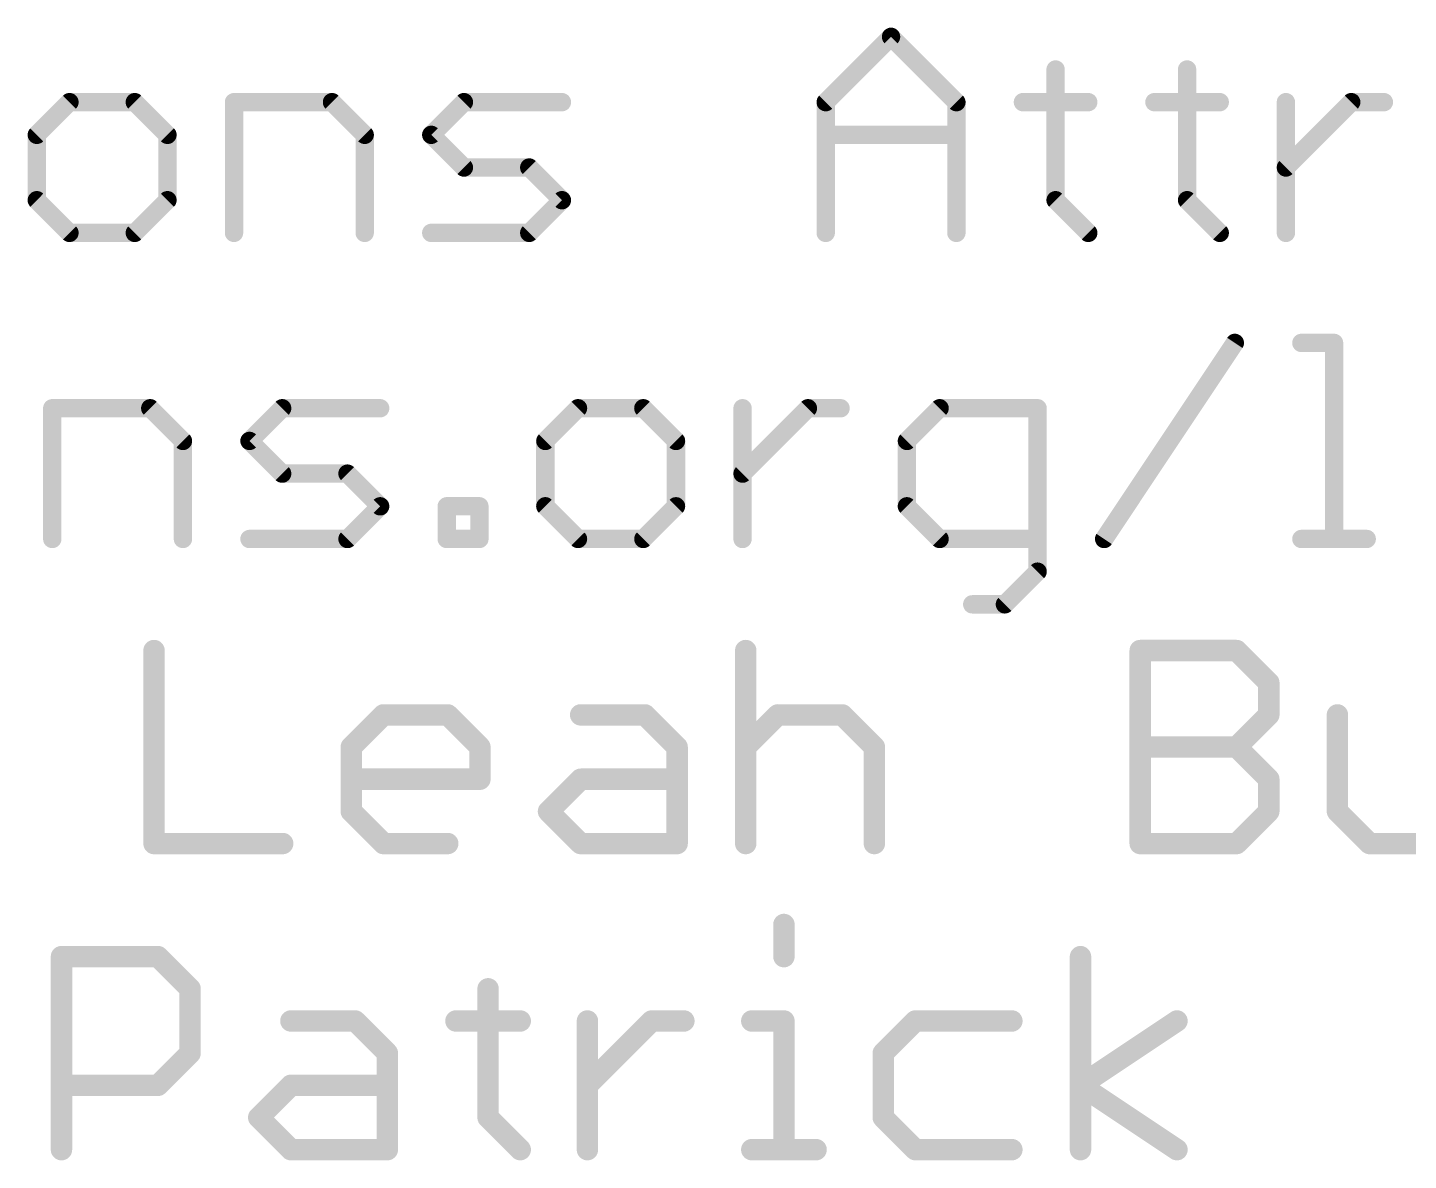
# Model space of a CAD drawing. Extents: x -119 to 11, y -11 to 11.
# Drawn here: x -69.54 to -58.08, y -2.54 to 6.86 of the extents above; entities that cross this region are included whole.
import ezdxf

# ---------------------------------------------------------------- set-up
doc = ezdxf.new("R2010")
doc.units = 0
doc.layers.add('51', color=53, linetype='CONTINUOUS')

msp = doc.modelspace()

# ---------------------------------------------------------------- linework, layer by layer
at = {"layer": '51'}
for points, const_width in [([(-62.9158, 6.2409), (-62.3735, 6.7832)], 0.1524), ([(-62.3735, 6.7832), (-61.8312, 6.2409)], 0.1524), ([(-61.0075, 6.512), (-61.0075, 5.4274)], 0.1524), ([(-59.9161, 6.512), (-59.9161, 5.4274)], 0.1524), ([(-69.1933, 6.2409), (-69.4644, 5.9697)], 0.1524), ([(-68.651, 6.2409), (-69.1933, 6.2409)], 0.1524), ([(-68.3798, 5.9697), (-68.651, 6.2409)], 0.1524), ([(-67.8273, 5.1562), (-67.8273, 6.2409)], 0.1524), ([(-67.8273, 6.2409), (-67.0138, 6.2409)], 0.1524), ([(-67.0138, 6.2409), (-66.7426, 5.9697)], 0.1524), ([(-66.1901, 5.9697), (-65.919, 6.2409)], 0.1524), ([(-65.919, 6.2409), (-65.1055, 6.2409)], 0.1524), ([(-62.9158, 5.1562), (-62.9158, 6.2409)], 0.1524), ([(-61.8312, 6.2409), (-61.8312, 5.1562)], 0.1524), ([(-61.2787, 6.2409), (-60.7363, 6.2409)], 0.1524), ([(-60.1872, 6.2409), (-59.6449, 6.2409)], 0.1524), ([(-59.0958, 5.1562), (-59.0958, 6.2409)], 0.1524), ([(-59.0958, 5.6985), (-58.5535, 6.2409)], 0.1524), ([(-58.5535, 6.2409), (-58.2823, 6.2409)], 0.1524), ([(-69.4644, 5.9697), (-69.4644, 5.4274)], 0.1524), ([(-68.3798, 5.4274), (-68.3798, 5.9697)], 0.1524), ([(-66.7426, 5.9697), (-66.7426, 5.1562)], 0.1524), ([(-65.919, 5.6985), (-66.1901, 5.9697)], 0.1524), ([(-62.9158, 5.9697), (-61.8312, 5.9697)], 0.1524), ([(-65.3766, 5.6985), (-65.919, 5.6985)], 0.1524), ([(-65.1055, 5.4274), (-65.3766, 5.6985)], 0.1524), ([(-69.4644, 5.4274), (-69.1933, 5.1562)], 0.1524), ([(-68.651, 5.1562), (-68.3798, 5.4274)], 0.1524), ([(-65.3766, 5.1562), (-65.1055, 5.4274)], 0.1524), ([(-61.0075, 5.4274), (-60.7363, 5.1562)], 0.1524), ([(-59.9161, 5.4274), (-59.6449, 5.1562)], 0.1524), ([(-69.1933, 5.1562), (-68.651, 5.1562)], 0.1524), ([(-66.1901, 5.1562), (-65.3766, 5.1562)], 0.1524), ([(-60.6045, 2.6162), (-59.5199, 4.2432)], 0.1524), ([(-58.9674, 4.2432), (-58.6962, 4.2432)], 0.1524), ([(-58.6962, 4.2432), (-58.6962, 2.6162)], 0.1524), ([(-69.336, 2.6162), (-69.336, 3.7009)], 0.1524), ([(-69.336, 3.7009), (-68.5226, 3.7009)], 0.1524), ([(-68.5226, 3.7009), (-68.2514, 3.4297)], 0.1524), ([(-67.6989, 3.4297), (-67.4277, 3.7009)], 0.1524), ([(-67.4277, 3.7009), (-66.6142, 3.7009)], 0.1524), ([(-64.972, 3.7009), (-65.2432, 3.4297)], 0.1524), ([(-64.4297, 3.7009), (-64.972, 3.7009)], 0.1524), ([(-64.1585, 3.4297), (-64.4297, 3.7009)], 0.1524), ([(-63.606, 2.6162), (-63.606, 3.7009)], 0.1524), ([(-63.606, 3.1585), (-63.0637, 3.7009)], 0.1524), ([(-63.0637, 3.7009), (-62.7925, 3.7009)], 0.1524), ([(-61.9705, 3.7009), (-62.2417, 3.4297)], 0.1524), ([(-61.157, 3.7009), (-61.9705, 3.7009)], 0.1524), ([(-61.157, 2.345), (-61.157, 3.7009)], 0.1524), ([(-68.2514, 3.4297), (-68.2514, 2.6162)], 0.1524), ([(-67.4277, 3.1585), (-67.6989, 3.4297)], 0.1524), ([(-65.2432, 3.4297), (-65.2432, 2.8874)], 0.1524), ([(-64.1585, 2.8874), (-64.1585, 3.4297)], 0.1524), ([(-62.2417, 3.4297), (-62.2417, 2.8874)], 0.1524), ([(-66.8854, 3.1585), (-67.4277, 3.1585)], 0.1524), ([(-66.6142, 2.8874), (-66.8854, 3.1585)], 0.1524), ([(-66.8854, 2.6162), (-66.6142, 2.8874)], 0.1524), ([(-66.0617, 2.6162), (-66.0617, 2.8874)], 0.1524), ([(-66.0617, 2.8874), (-65.7906, 2.8874)], 0.1524), ([(-65.7906, 2.8874), (-65.7906, 2.6162)], 0.1524), ([(-65.2432, 2.8874), (-64.972, 2.6162)], 0.1524), ([(-64.4297, 2.6162), (-64.1585, 2.8874)], 0.1524), ([(-62.2417, 2.8874), (-61.9705, 2.6162)], 0.1524), ([(-67.6989, 2.6162), (-66.8854, 2.6162)], 0.1524), ([(-65.7906, 2.6162), (-66.0617, 2.6162)], 0.1524), ([(-64.972, 2.6162), (-64.4297, 2.6162)], 0.1524), ([(-61.9705, 2.6162), (-61.157, 2.6162)], 0.1524), ([(-58.9674, 2.6162), (-58.4251, 2.6162)], 0.1524), ([(-61.4282, 2.0739), (-61.157, 2.345)], 0.1524), ([(-61.6994, 2.0739), (-61.4282, 2.0739)], 0.1524), ([(-68.4911, 1.6905), (-68.4911, 0.0889)], 0.1778), ([(-63.5796, 1.6905), (-63.5796, 0.0889)], 0.1778), ([(-60.3053, 0.0889), (-60.3053, 1.6905)], 0.1778), ([(-60.3053, 1.6905), (-59.5045, 1.6905)], 0.1778), ([(-59.5045, 1.6905), (-59.2376, 1.4235)], 0.1778), ([(-59.2376, 1.4235), (-59.2376, 1.1566)], 0.1778), ([(-66.8539, 0.8897), (-66.587, 1.1566)], 0.1778), ([(-66.587, 1.1566), (-66.0532, 1.1566)], 0.1778), ([(-66.0532, 1.1566), (-65.7862, 0.8897)], 0.1778), ([(-64.9499, 1.1566), (-64.416, 1.1566)], 0.1778), ([(-64.416, 1.1566), (-64.1491, 0.8897)], 0.1778), ([(-63.5796, 0.8897), (-63.3127, 1.1566)], 0.1778), ([(-63.3127, 1.1566), (-62.7788, 1.1566)], 0.1778), ([(-62.7788, 1.1566), (-62.5119, 0.8897)], 0.1778), ([(-59.2376, 1.1566), (-59.5045, 0.8897)], 0.1778), ([(-58.6682, 1.1566), (-58.6682, 0.3558)], 0.1778), ([(-66.8539, 0.3558), (-66.8539, 0.8897)], 0.1778), ([(-65.7862, 0.8897), (-65.7862, 0.6228)], 0.1778), ([(-64.1491, 0.8897), (-64.1491, 0.0889)], 0.1778), ([(-62.5119, 0.8897), (-62.5119, 0.0889)], 0.1778), ([(-60.3053, 0.8897), (-59.5045, 0.8897)], 0.1778), ([(-59.5045, 0.8897), (-59.2376, 0.6228)], 0.1778), ([(-65.7862, 0.6228), (-66.8539, 0.6228)], 0.1778), ([(-65.2168, 0.3558), (-64.9499, 0.6228)], 0.1778), ([(-64.9499, 0.6228), (-64.1491, 0.6228)], 0.1778), ([(-59.2376, 0.6228), (-59.2376, 0.3558)], 0.1778), ([(-66.587, 0.0889), (-66.8539, 0.3558)], 0.1778), ([(-64.9499, 0.0889), (-65.2168, 0.3558)], 0.1778), ([(-59.2376, 0.3558), (-59.5045, 0.0889)], 0.1778), ([(-58.6682, 0.3558), (-58.4012, 0.0889)], 0.1778), ([(-68.4911, 0.0889), (-67.4234, 0.0889)], 0.1778), ([(-66.0532, 0.0889), (-66.587, 0.0889)], 0.1778), ([(-64.1491, 0.0889), (-64.9499, 0.0889)], 0.1778), ([(-59.5045, 0.0889), (-60.3053, 0.0889)], 0.1778), ([(-58.4012, 0.0889), (-57.6005, 0.0889)], 0.1778), ([(-63.2625, -0.5826), (-63.2625, -0.8495)], 0.1778), ([(-69.2595, -2.4511), (-69.2595, -0.8495)], 0.1778), ([(-69.2595, -0.8495), (-68.4587, -0.8495)], 0.1778), ([(-68.4587, -0.8495), (-68.1918, -1.1165)], 0.1778), ([(-60.8009, -2.4511), (-60.8009, -0.8495)], 0.1778), ([(-68.1918, -1.1165), (-68.1918, -1.6503)], 0.1778), ([(-65.7183, -1.1165), (-65.7183, -2.1842)], 0.1778), ([(-67.3554, -1.3834), (-66.8216, -1.3834)], 0.1778), ([(-66.8216, -1.3834), (-66.5547, -1.6503)], 0.1778), ([(-65.9852, -1.3834), (-65.4514, -1.3834)], 0.1778), ([(-64.8938, -2.4511), (-64.8938, -1.3834)], 0.1778), ([(-64.8938, -1.9172), (-64.3599, -1.3834)], 0.1778), ([(-64.3599, -1.3834), (-64.093, -1.3834)], 0.1778), ([(-63.5295, -1.3834), (-63.2625, -1.3834)], 0.1778), ([(-63.2625, -1.3834), (-63.2625, -2.4511)], 0.1778), ([(-62.1711, -1.3834), (-62.438, -1.6503)], 0.1778), ([(-61.3703, -1.3834), (-62.1711, -1.3834)], 0.1778), ([(-60.8009, -1.9172), (-60.0001, -1.3834)], 0.1778), ([(-68.1918, -1.6503), (-68.4587, -1.9172)], 0.1778), ([(-66.5547, -1.6503), (-66.5547, -2.4511)], 0.1778), ([(-62.438, -1.6503), (-62.438, -2.1842)], 0.1778), ([(-68.4587, -1.9172), (-69.2595, -1.9172)], 0.1778), ([(-67.6224, -2.1842), (-67.3554, -1.9172)], 0.1778), ([(-67.3554, -1.9172), (-66.5547, -1.9172)], 0.1778), ([(-60.0001, -2.4511), (-60.8009, -1.9172)], 0.1778), ([(-67.3554, -2.4511), (-67.6224, -2.1842)], 0.1778), ([(-65.7183, -2.1842), (-65.4514, -2.4511)], 0.1778), ([(-62.438, -2.1842), (-62.1711, -2.4511)], 0.1778), ([(-66.5547, -2.4511), (-67.3554, -2.4511)], 0.1778), ([(-63.5295, -2.4511), (-62.9956, -2.4511)], 0.1778), ([(-62.1711, -2.4511), (-61.3703, -2.4511)], 0.1778)]:
    msp.add_lwpolyline(points, dxfattribs=dict(at, const_width=const_width))
for points, const_width in [([(-62.3466, 6.8101, 1), (-62.4004, 6.7562)], 0.0762), ([(-62.3466, 6.7562, 1), (-62.4004, 6.8101)], 0.0762), ([(-60.9694, 6.512, 1), (-61.0456, 6.512)], 0.0762), ([(-59.878, 6.512, 1), (-59.9542, 6.512)], 0.0762), ([(-69.1933, 6.279, 1), (-69.1933, 6.2028)], 0.0762), ([(-69.1663, 6.2139, 1), (-69.2202, 6.2678)], 0.0762), ([(-68.624, 6.2678, 1), (-68.6779, 6.2139)], 0.0762), ([(-68.651, 6.2028, 1), (-68.651, 6.279)], 0.0762), ([(-67.7892, 6.2409, 1), (-67.8654, 6.2409)], 0.0762), ([(-67.8273, 6.279, 1), (-67.8273, 6.2028)], 0.0762), ([(-66.9869, 6.2678, 1), (-67.0407, 6.2139)], 0.0762), ([(-67.0138, 6.2028, 1), (-67.0138, 6.279)], 0.0762), ([(-65.919, 6.279, 1), (-65.919, 6.2028)], 0.0762), ([(-65.892, 6.2139, 1), (-65.9459, 6.2678)], 0.0762), ([(-65.1055, 6.2028, 1), (-65.1055, 6.279)], 0.0762), ([(-62.9428, 6.2678, 1), (-62.8889, 6.2139)], 0.0762), ([(-62.8777, 6.2409, 1), (-62.9539, 6.2409)], 0.0762), ([(-61.7931, 6.2409, 1), (-61.8693, 6.2409)], 0.0762), ([(-61.8581, 6.2139, 1), (-61.8042, 6.2678)], 0.0762), ([(-61.2787, 6.279, 1), (-61.2787, 6.2028)], 0.0762), ([(-60.7363, 6.2028, 1), (-60.7363, 6.279)], 0.0762), ([(-60.1872, 6.279, 1), (-60.1872, 6.2028)], 0.0762), ([(-59.6449, 6.2028, 1), (-59.6449, 6.279)], 0.0762), ([(-59.0577, 6.2409, 1), (-59.1339, 6.2409)], 0.0762), ([(-58.5535, 6.279, 1), (-58.5535, 6.2028)], 0.0762), ([(-58.5265, 6.2139, 1), (-58.5804, 6.2678)], 0.0762), ([(-58.2823, 6.2028, 1), (-58.2823, 6.279)], 0.0762), ([(-69.4263, 5.9697, 1), (-69.5025, 5.9697)], 0.0762), ([(-69.4914, 5.9966, 1), (-69.4375, 5.9428)], 0.0762), ([(-68.3417, 5.9697, 1), (-68.4179, 5.9697)], 0.0762), ([(-68.4067, 5.9428, 1), (-68.3528, 5.9966)], 0.0762), ([(-66.7045, 5.9697, 1), (-66.7807, 5.9697)], 0.0762), ([(-66.7696, 5.9428, 1), (-66.7157, 5.9966)], 0.0762), ([(-66.1632, 5.9966, 1), (-66.2171, 5.9428)], 0.0762), ([(-66.2171, 5.9966, 1), (-66.1632, 5.9428)], 0.0762), ([(-62.9158, 6.0078, 1), (-62.9158, 5.9316)], 0.0762), ([(-61.8312, 5.9316, 1), (-61.8312, 6.0078)], 0.0762), ([(-65.919, 5.7366, 1), (-65.919, 5.6604)], 0.0762), ([(-65.9459, 5.6716, 1), (-65.892, 5.7255)], 0.0762), ([(-65.3497, 5.7255, 1), (-65.4036, 5.6716)], 0.0762), ([(-65.3766, 5.6604, 1), (-65.3766, 5.7366)], 0.0762), ([(-59.1227, 5.7255, 1), (-59.0689, 5.6716)], 0.0762), ([(-69.4375, 5.4543, 1), (-69.4914, 5.4004)], 0.0762), ([(-68.3529, 5.4004, 1), (-68.4067, 5.4543)], 0.0762), ([(-65.0785, 5.4004, 1), (-65.1324, 5.4543)], 0.0762), ([(-60.9806, 5.4543, 1), (-61.0344, 5.4004)], 0.0762), ([(-59.8891, 5.4543, 1), (-59.943, 5.4004)], 0.0762), ([(-69.5025, 5.4274, 1), (-69.4263, 5.4274)], 0.0762), ([(-68.4179, 5.4274, 1), (-68.3417, 5.4274)], 0.0762), ([(-65.1324, 5.4004, 1), (-65.0785, 5.4543)], 0.0762), ([(-61.0456, 5.4274, 1), (-60.9694, 5.4274)], 0.0762), ([(-59.9542, 5.4274, 1), (-59.878, 5.4274)], 0.0762), ([(-69.1933, 5.1943, 1), (-69.1933, 5.1181)], 0.0762), ([(-69.2202, 5.1293, 1), (-69.1663, 5.1831)], 0.0762), ([(-68.6779, 5.1831, 1), (-68.624, 5.1293)], 0.0762), ([(-68.651, 5.1181, 1), (-68.651, 5.1943)], 0.0762), ([(-67.8654, 5.1562, 1), (-67.7892, 5.1562)], 0.0762), ([(-66.7807, 5.1562, 1), (-66.7045, 5.1562)], 0.0762), ([(-66.1901, 5.1943, 1), (-66.1901, 5.1181)], 0.0762), ([(-65.4036, 5.1831, 1), (-65.3497, 5.1293)], 0.0762), ([(-65.3766, 5.1181, 1), (-65.3766, 5.1943)], 0.0762), ([(-62.9539, 5.1562, 1), (-62.8777, 5.1562)], 0.0762), ([(-61.8693, 5.1562, 1), (-61.7931, 5.1562)], 0.0762), ([(-60.7633, 5.1293, 1), (-60.7094, 5.1831)], 0.0762), ([(-59.6718, 5.1293, 1), (-59.618, 5.1831)], 0.0762), ([(-59.1339, 5.1562, 1), (-59.0577, 5.1562)], 0.0762), ([(-59.4882, 4.2221, 1), (-59.5516, 4.2643)], 0.0762), ([(-58.9674, 4.2813, 1), (-58.9674, 4.2051)], 0.0762), ([(-58.6581, 4.2432, 1), (-58.7343, 4.2432)], 0.0762), ([(-58.6962, 4.2051, 1), (-58.6962, 4.2813)], 0.0762), ([(-69.2979, 3.7009, 1), (-69.3741, 3.7009)], 0.0762), ([(-69.336, 3.739, 1), (-69.336, 3.6628)], 0.0762), ([(-68.4956, 3.7278, 1), (-68.5495, 3.6739)], 0.0762), ([(-68.5226, 3.6628, 1), (-68.5226, 3.739)], 0.0762), ([(-67.4277, 3.739, 1), (-67.4277, 3.6628)], 0.0762), ([(-67.4008, 3.6739, 1), (-67.4547, 3.7278)], 0.0762), ([(-66.6142, 3.6628, 1), (-66.6142, 3.739)], 0.0762), ([(-64.972, 3.739, 1), (-64.972, 3.6628)], 0.0762), ([(-64.945, 3.6739, 1), (-64.9989, 3.7278)], 0.0762), ([(-64.4027, 3.7278, 1), (-64.4566, 3.6739)], 0.0762), ([(-64.4297, 3.6628, 1), (-64.4297, 3.739)], 0.0762), ([(-63.5679, 3.7009, 1), (-63.6441, 3.7009)], 0.0762), ([(-63.0637, 3.739, 1), (-63.0637, 3.6628)], 0.0762), ([(-63.0367, 3.6739, 1), (-63.0906, 3.7278)], 0.0762), ([(-62.7925, 3.6628, 1), (-62.7925, 3.739)], 0.0762), ([(-61.9705, 3.739, 1), (-61.9705, 3.6628)], 0.0762), ([(-61.9436, 3.6739, 1), (-61.9975, 3.7278)], 0.0762), ([(-61.1189, 3.7009, 1), (-61.1951, 3.7009)], 0.0762), ([(-61.157, 3.6628, 1), (-61.157, 3.739)], 0.0762), ([(-68.2133, 3.4297, 1), (-68.2895, 3.4297)], 0.0762), ([(-68.2783, 3.4028, 1), (-68.2244, 3.4566)], 0.0762), ([(-67.6719, 3.4566, 1), (-67.7258, 3.4028)], 0.0762), ([(-67.7258, 3.4566, 1), (-67.6719, 3.4028)], 0.0762), ([(-65.2051, 3.4297, 1), (-65.2813, 3.4297)], 0.0762), ([(-65.2701, 3.4566, 1), (-65.2162, 3.4028)], 0.0762), ([(-64.1204, 3.4297, 1), (-64.1966, 3.4297)], 0.0762), ([(-64.1854, 3.4028, 1), (-64.1316, 3.4566)], 0.0762), ([(-62.2036, 3.4297, 1), (-62.2798, 3.4297)], 0.0762), ([(-62.2686, 3.4566, 1), (-62.2148, 3.4028)], 0.0762), ([(-67.4277, 3.1966, 1), (-67.4277, 3.1204)], 0.0762), ([(-67.4547, 3.1316, 1), (-67.4008, 3.1855)], 0.0762), ([(-66.8585, 3.1855, 1), (-66.9123, 3.1316)], 0.0762), ([(-66.8854, 3.1204, 1), (-66.8854, 3.1966)], 0.0762), ([(-63.6329, 3.1855, 1), (-63.5791, 3.1316)], 0.0762), ([(-66.5873, 2.8604, 1), (-66.6412, 2.9143)], 0.0762), ([(-66.6412, 2.8604, 1), (-66.5873, 2.9143)], 0.0762), ([(-66.0236, 2.8874, 1), (-66.0998, 2.8874)], 0.0762), ([(-66.0617, 2.9255, 1), (-66.0617, 2.8493)], 0.0762), ([(-65.7525, 2.8874, 1), (-65.8287, 2.8874)], 0.0762), ([(-65.7906, 2.8493, 1), (-65.7906, 2.9255)], 0.0762), ([(-65.2162, 2.9143, 1), (-65.2701, 2.8604)], 0.0762), ([(-65.2813, 2.8874, 1), (-65.2051, 2.8874)], 0.0762), ([(-64.1966, 2.8874, 1), (-64.1204, 2.8874)], 0.0762), ([(-64.1316, 2.8604, 1), (-64.1854, 2.9143)], 0.0762), ([(-62.2148, 2.9143, 1), (-62.2686, 2.8604)], 0.0762), ([(-62.2798, 2.8874, 1), (-62.2036, 2.8874)], 0.0762), ([(-69.3741, 2.6162, 1), (-69.2979, 2.6162)], 0.0762), ([(-68.2895, 2.6162, 1), (-68.2133, 2.6162)], 0.0762), ([(-67.6989, 2.6543, 1), (-67.6989, 2.5781)], 0.0762), ([(-66.9123, 2.6431, 1), (-66.8585, 2.5893)], 0.0762), ([(-66.8854, 2.5781, 1), (-66.8854, 2.6543)], 0.0762), ([(-66.0617, 2.6543, 1), (-66.0617, 2.5781)], 0.0762), ([(-66.0998, 2.6162, 1), (-66.0236, 2.6162)], 0.0762), ([(-65.8287, 2.6162, 1), (-65.7525, 2.6162)], 0.0762), ([(-65.7906, 2.5781, 1), (-65.7906, 2.6543)], 0.0762), ([(-64.972, 2.6543, 1), (-64.972, 2.5781)], 0.0762), ([(-64.9989, 2.5893, 1), (-64.945, 2.6431)], 0.0762), ([(-64.4566, 2.6431, 1), (-64.4027, 2.5893)], 0.0762), ([(-64.4297, 2.5781, 1), (-64.4297, 2.6543)], 0.0762), ([(-63.6441, 2.6162, 1), (-63.5679, 2.6162)], 0.0762), ([(-61.9705, 2.6543, 1), (-61.9705, 2.5781)], 0.0762), ([(-61.9975, 2.5893, 1), (-61.9436, 2.6431)], 0.0762), ([(-61.157, 2.5781, 1), (-61.157, 2.6543)], 0.0762), ([(-60.6362, 2.6373, 1), (-60.5728, 2.5951)], 0.0762), ([(-58.9674, 2.6543, 1), (-58.9674, 2.5781)], 0.0762), ([(-58.7343, 2.6162, 1), (-58.6581, 2.6162)], 0.0762), ([(-58.4251, 2.5781, 1), (-58.4251, 2.6543)], 0.0762), ([(-61.1301, 2.3181, 1), (-61.184, 2.372)], 0.0762), ([(-61.1951, 2.345, 1), (-61.1189, 2.345)], 0.0762), ([(-61.6994, 2.112, 1), (-61.6994, 2.0358)], 0.0762), ([(-61.4551, 2.1008, 1), (-61.4013, 2.0469)], 0.0762), ([(-61.4282, 2.0358, 1), (-61.4282, 2.112)], 0.0762), ([(-68.4467, 1.6905, 1), (-68.5356, 1.6905)], 0.0889), ([(-63.5352, 1.6905, 1), (-63.6241, 1.6905)], 0.0889), ([(-60.2609, 1.6905, 1), (-60.3498, 1.6905)], 0.0889), ([(-60.3053, 1.7349, 1), (-60.3053, 1.646)], 0.0889), ([(-59.4731, 1.7219, 1), (-59.536, 1.659)], 0.0889), ([(-59.5045, 1.646, 1), (-59.5045, 1.7349)], 0.0889), ([(-59.1932, 1.4235, 1), (-59.2821, 1.4235)], 0.0889), ([(-59.269, 1.3921, 1), (-59.2062, 1.455)], 0.0889), ([(-66.587, 1.2011, 1), (-66.587, 1.1122)], 0.0889), ([(-66.5556, 1.1252, 1), (-66.6184, 1.188)], 0.0889), ([(-66.0217, 1.188, 1), (-66.0846, 1.1252)], 0.0889), ([(-66.0532, 1.1122, 1), (-66.0532, 1.2011)], 0.0889), ([(-64.9499, 1.2011, 1), (-64.9499, 1.1122)], 0.0889), ([(-64.3846, 1.188, 1), (-64.4474, 1.1252)], 0.0889), ([(-64.416, 1.1122, 1), (-64.416, 1.2011)], 0.0889), ([(-63.3127, 1.2011, 1), (-63.3127, 1.1122)], 0.0889), ([(-63.2813, 1.1252, 1), (-63.3441, 1.188)], 0.0889), ([(-62.7474, 1.188, 1), (-62.8103, 1.1252)], 0.0889), ([(-62.7788, 1.1122, 1), (-62.7788, 1.2011)], 0.0889), ([(-59.2821, 1.1566, 1), (-59.1932, 1.1566)], 0.0889), ([(-59.2062, 1.1252, 1), (-59.269, 1.188)], 0.0889), ([(-58.6237, 1.1566, 1), (-58.7126, 1.1566)], 0.0889), ([(-66.8095, 0.8897, 1), (-66.8984, 0.8897)], 0.0889), ([(-66.8854, 0.9211, 1), (-66.8225, 0.8583)], 0.0889), ([(-65.7418, 0.8897, 1), (-65.8307, 0.8897)], 0.0889), ([(-65.8177, 0.8583, 1), (-65.7548, 0.9211)], 0.0889), ([(-64.1046, 0.8897, 1), (-64.1935, 0.8897)], 0.0889), ([(-64.1805, 0.8583, 1), (-64.1176, 0.9211)], 0.0889), ([(-63.6111, 0.9211, 1), (-63.5482, 0.8583)], 0.0889), ([(-62.4675, 0.8897, 1), (-62.5564, 0.8897)], 0.0889), ([(-62.5433, 0.8583, 1), (-62.4805, 0.9211)], 0.0889), ([(-60.3053, 0.9341, 1), (-60.3053, 0.8452)], 0.0889), ([(-59.4731, 0.9211, 1), (-59.536, 0.8583)], 0.0889), ([(-59.536, 0.9211, 1), (-59.4731, 0.8583)], 0.0889), ([(-59.5045, 0.8452, 1), (-59.5045, 0.9341)], 0.0889), ([(-66.8539, 0.6672, 1), (-66.8539, 0.5783)], 0.0889), ([(-65.7862, 0.5783, 1), (-65.7862, 0.6672)], 0.0889), ([(-64.9499, 0.6672, 1), (-64.9499, 0.5783)], 0.0889), ([(-64.9184, 0.5913, 1), (-64.9813, 0.6542)], 0.0889), ([(-64.1491, 0.5783, 1), (-64.1491, 0.6672)], 0.0889), ([(-59.1932, 0.6228, 1), (-59.2821, 0.6228)], 0.0889), ([(-59.269, 0.5913, 1), (-59.2062, 0.6542)], 0.0889), ([(-65.8307, 0.6228, 1), (-65.7418, 0.6228)], 0.0889), ([(-66.8225, 0.3873, 1), (-66.8854, 0.3244)], 0.0889), ([(-66.8984, 0.3558, 1), (-66.8095, 0.3558)], 0.0889), ([(-65.1854, 0.3873, 1), (-65.2482, 0.3244)], 0.0889), ([(-65.2482, 0.3873, 1), (-65.1854, 0.3244)], 0.0889), ([(-59.2821, 0.3558, 1), (-59.1932, 0.3558)], 0.0889), ([(-59.2062, 0.3244, 1), (-59.269, 0.3873)], 0.0889), ([(-58.6367, 0.3873, 1), (-58.6996, 0.3244)], 0.0889), ([(-58.7126, 0.3558, 1), (-58.6237, 0.3558)], 0.0889), ([(-68.4911, 0.1334, 1), (-68.4911, 0.0445)], 0.0889), ([(-68.5356, 0.0889, 1), (-68.4467, 0.0889)], 0.0889), ([(-67.4234, 0.0445, 1), (-67.4234, 0.1334)], 0.0889), ([(-66.587, 0.1334, 1), (-66.587, 0.0445)], 0.0889), ([(-66.6184, 0.0575, 1), (-66.5556, 0.1203)], 0.0889), ([(-66.0532, 0.0445, 1), (-66.0532, 0.1334)], 0.0889), ([(-64.9499, 0.1334, 1), (-64.9499, 0.0445)], 0.0889), ([(-64.9813, 0.0575, 1), (-64.9184, 0.1203)], 0.0889), ([(-64.1935, 0.0889, 1), (-64.1046, 0.0889)], 0.0889), ([(-64.1491, 0.0445, 1), (-64.1491, 0.1334)], 0.0889), ([(-63.6241, 0.0889, 1), (-63.5352, 0.0889)], 0.0889), ([(-62.5564, 0.0889, 1), (-62.4675, 0.0889)], 0.0889), ([(-60.3053, 0.1334, 1), (-60.3053, 0.0445)], 0.0889), ([(-60.3498, 0.0889, 1), (-60.2609, 0.0889)], 0.0889), ([(-59.536, 0.1203, 1), (-59.4731, 0.0575)], 0.0889), ([(-59.5045, 0.0445, 1), (-59.5045, 0.1334)], 0.0889), ([(-58.4012, 0.1334, 1), (-58.4012, 0.0445)], 0.0889), ([(-58.4327, 0.0575, 1), (-58.3698, 0.1203)], 0.0889), ([(-63.2181, -0.5826, 1), (-63.307, -0.5826)], 0.0889), ([(-69.2151, -0.8495, 1), (-69.304, -0.8495)], 0.0889), ([(-69.2595, -0.8051, 1), (-69.2595, -0.894)], 0.0889), ([(-68.4273, -0.8181, 1), (-68.4902, -0.881)], 0.0889), ([(-68.4587, -0.894, 1), (-68.4587, -0.8051)], 0.0889), ([(-60.7564, -0.8495, 1), (-60.8453, -0.8495)], 0.0889), ([(-63.307, -0.8495, 1), (-63.2181, -0.8495)], 0.0889), ([(-68.1474, -1.1165, 1), (-68.2363, -1.1165)], 0.0889), ([(-65.6738, -1.1165, 1), (-65.7627, -1.1165)], 0.0889), ([(-68.2232, -1.1479, 1), (-68.1604, -1.085)], 0.0889), ([(-67.3554, -1.3389, 1), (-67.3554, -1.4278)], 0.0889), ([(-66.7902, -1.352, 1), (-66.853, -1.4148)], 0.0889), ([(-66.8216, -1.4278, 1), (-66.8216, -1.3389)], 0.0889), ([(-65.9852, -1.3389, 1), (-65.9852, -1.4278)], 0.0889), ([(-65.4514, -1.4278, 1), (-65.4514, -1.3389)], 0.0889), ([(-64.8493, -1.3834, 1), (-64.9382, -1.3834)], 0.0889), ([(-64.3599, -1.3389, 1), (-64.3599, -1.4278)], 0.0889), ([(-64.3285, -1.4148, 1), (-64.3913, -1.352)], 0.0889), ([(-64.093, -1.4278, 1), (-64.093, -1.3389)], 0.0889), ([(-63.5295, -1.3389, 1), (-63.5295, -1.4278)], 0.0889), ([(-63.2181, -1.3834, 1), (-63.307, -1.3834)], 0.0889), ([(-63.2625, -1.4278, 1), (-63.2625, -1.3389)], 0.0889), ([(-62.1711, -1.3389, 1), (-62.1711, -1.4278)], 0.0889), ([(-62.1397, -1.4148, 1), (-62.2025, -1.352)], 0.0889), ([(-61.3703, -1.4278, 1), (-61.3703, -1.3389)], 0.0889), ([(-59.9754, -1.4204, 1), (-60.0248, -1.3464)], 0.0889), ([(-68.1604, -1.6817, 1), (-68.2232, -1.6189)], 0.0889), ([(-66.5102, -1.6503, 1), (-66.5991, -1.6503)], 0.0889), ([(-66.5861, -1.6817, 1), (-66.5232, -1.6189)], 0.0889), ([(-62.3936, -1.6503, 1), (-62.4825, -1.6503)], 0.0889), ([(-62.4695, -1.6189, 1), (-62.4066, -1.6817)], 0.0889), ([(-68.2363, -1.6503, 1), (-68.1474, -1.6503)], 0.0889), ([(-69.2595, -1.8728, 1), (-69.2595, -1.9617)], 0.0889), ([(-68.4587, -1.9617, 1), (-68.4587, -1.8728)], 0.0889), ([(-67.3554, -1.8728, 1), (-67.3554, -1.9617)], 0.0889), ([(-67.324, -1.9487, 1), (-67.3869, -1.8858)], 0.0889), ([(-66.5547, -1.9617, 1), (-66.5547, -1.8728)], 0.0889), ([(-60.7762, -1.8803, 1), (-60.8255, -1.9542)], 0.0889), ([(-68.4902, -1.8858, 1), (-68.4273, -1.9487)], 0.0889), ([(-64.9252, -1.8858, 1), (-64.8623, -1.9487)], 0.0889), ([(-60.8255, -1.8803, 1), (-60.7762, -1.9542)], 0.0889), ([(-67.5909, -2.1527, 1), (-67.6538, -2.2156)], 0.0889), ([(-67.6538, -2.1527, 1), (-67.5909, -2.2156)], 0.0889), ([(-65.6869, -2.1527, 1), (-65.7497, -2.2156)], 0.0889), ([(-65.7627, -2.1842, 1), (-65.6738, -2.1842)], 0.0889), ([(-62.4066, -2.1527, 1), (-62.4695, -2.2156)], 0.0889), ([(-62.4825, -2.1842, 1), (-62.3936, -2.1842)], 0.0889), ([(-69.304, -2.4511, 1), (-69.2151, -2.4511)], 0.0889), ([(-67.3554, -2.4067, 1), (-67.3554, -2.4956)], 0.0889), ([(-67.3869, -2.4825, 1), (-67.324, -2.4197)], 0.0889), ([(-66.5991, -2.4511, 1), (-66.5102, -2.4511)], 0.0889), ([(-66.5547, -2.4956, 1), (-66.5547, -2.4067)], 0.0889), ([(-65.4828, -2.4825, 1), (-65.4199, -2.4197)], 0.0889), ([(-64.9382, -2.4511, 1), (-64.8493, -2.4511)], 0.0889), ([(-63.5295, -2.4067, 1), (-63.5295, -2.4956)], 0.0889), ([(-63.307, -2.4511, 1), (-63.2181, -2.4511)], 0.0889), ([(-62.9956, -2.4956, 1), (-62.9956, -2.4067)], 0.0889), ([(-62.1711, -2.4067, 1), (-62.1711, -2.4956)], 0.0889), ([(-62.2025, -2.4825, 1), (-62.1397, -2.4197)], 0.0889), ([(-61.3703, -2.4956, 1), (-61.3703, -2.4067)], 0.0889), ([(-60.8453, -2.4511, 1), (-60.7564, -2.4511)], 0.0889), ([(-60.0248, -2.4881, 1), (-59.9754, -2.4141)], 0.0889)]:
    msp.add_lwpolyline(points, format="xyb", dxfattribs=dict(at, const_width=const_width))

doc.saveas('drawing.dxf')
